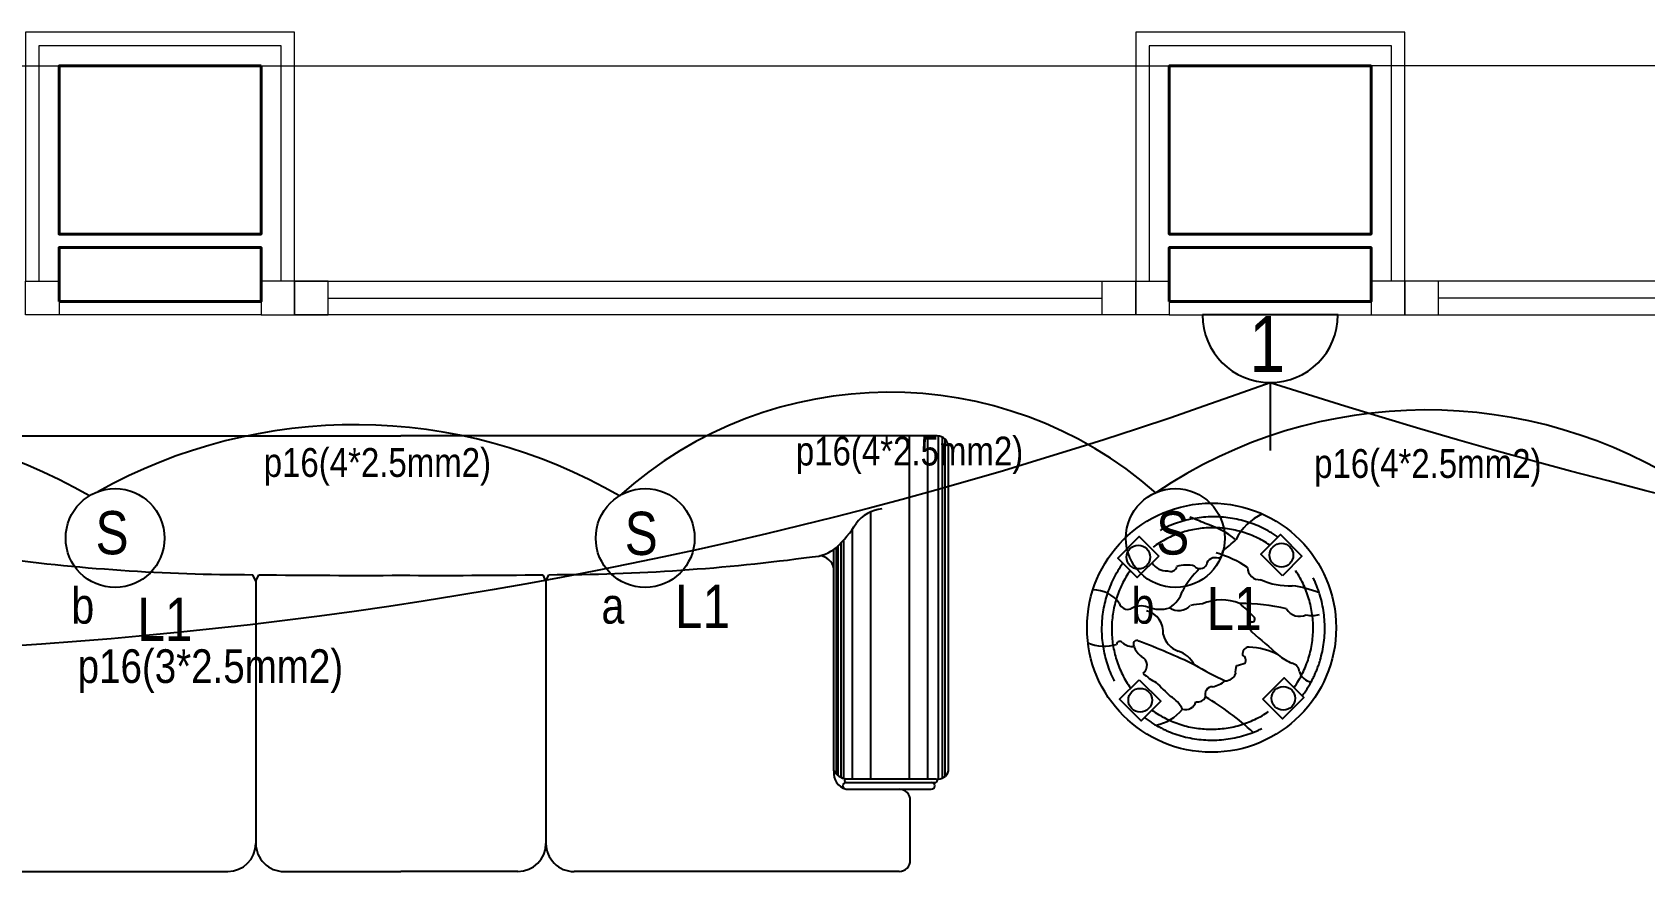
# Model space of a CAD drawing. Header units: inches. Extents: x 23642 to 146359, y -5490 to 33031.
# Drawn here: x 25996 to 28735, y 26498 to 27932 of the extents above; entities that cross this region are included whole.
import ezdxf

# ---------------------------------------------------------------- set-up
doc = ezdxf.new("R2010")
doc.units = ezdxf.units.IN
doc.header["$LTSCALE"] = 5
doc.header["$MEASUREMENT"] = 0
doc.linetypes.add('DASHED', pattern=[0.75, 0.5, -0.25])
doc.linetypes.add('Hidden (½x)', pattern=[0.1875, 0.125, -0.0625])
for name, color, linetype, lineweight in [('00-glass', 140, 'Continuous', 15), ('00-marble', 105, 'Continuous', 20), ('00-PLASTER', 103, 'Continuous', 15), ('00-wall15-20', 30, 'Continuous', 40), ('_hidden', 253, 'Hidden (½x)', 9)]:
    doc.layers.add(name, color=color, linetype=linetype, lineweight=lineweight)
for name, color, linetype in [('furn', 7, 'Continuous'), ('Lighting', 3, 'Continuous'), ('Power', 2, 'Continuous')]:
    doc.layers.add(name, color=color, linetype=linetype)
doc.styles.add('ROMANS', font='')
doc.styles.get('ROMANS').set_extended_font_data('Arial Narrow')

# ---------------------------------------------------------------- blocks, each defined once
blk = doc.blocks.new('TABLE16')
at = {"layer": 'furn'}
for points in [[(-0.1044, 0.1422), (-0.1476, 0.099), (-0.1869, 0.1383), (-0.1437, 0.1815)], [(0.1438, 0.1028), (0.1006, 0.146), (0.1399, 0.1854), (0.1831, 0.1422)], [(-0.1438, -0.106), (-0.1006, -0.1492), (-0.1399, -0.1885), (-0.1831, -0.1453)], [(0.1044, -0.1453), (0.1476, -0.1021), (0.1869, -0.1415), (0.1437, -0.1847)]]:
    blk.add_lwpolyline(points, close=True, dxfattribs=at)
for centre, radius in [((0, 0), 0.2502), ((-0.1457, 0.1403), 0.0238), ((0.1418, 0.1441), 0.0238), ((-0.1418, -0.1472), 0.0238), ((0.1457, -0.1434), 0.0238)]:
    blk.add_circle(centre, radius, dxfattribs=at)
at = {"layer": 'furn', "linetype": 'DASHED', "ltscale": 0.1}
for centre, radius, start, end in [((0.0005, 0.0005), 0.227, 53.1411, 128.4331), ((0.0005, -0.001), 0.2051, 54.3289, 127.4179), ((0.0043, 0.0043), 0.227, 145.2443, 218.2361), ((-0.0012, 0.0009), 0.227, 323.1411, 37.2973), ((0.0043, 0.0027), 0.2051, 146.0362, 217.1994), ((-0.0012, -0.0006), 0.2051, 324.3289, 36.7817), ((0.0028, 0.0061), 0.227, 234.296, 306.0629), ((0.0028, 0.0045), 0.2051, 234.9844, 305.4136)]:
    blk.add_arc(centre, radius, start, end, dxfattribs=at)
at = {"layer": 'furn'}
for centre, radius, start, end in [((0.1475, 0.1307), 0.2339, 158.5607, 172.3016), ((-0.0904, 0.2018), 0.0658, 349.5974, 13.4212), ((0.0778, 0.2069), 0.0323, 289.8493, 347.2659), ((-0.2193, 0.1549), 0.1351, 335.3154, 3.0303), ((-0.0533, 0.1769), 0.0305, 300.4844, 25.1231), ((0.0903, 0.1569), 0.0197, 94.4471, 165.3969), ((0.3494, 0.0582), 0.3981, 166.5788, 180.209), ((-10.538, 9.273), 13.9901, 318.92565, 319.21316), ((0.1825, 0.0685), 0.1438, 152.8775, 177.2813), ((-0.01, 0.1917), 0.0865, 318.2019, 339.7819), ((-0.1289, 0.1476), 0.1096, 204.6668, 244.1413), ((-0.1203, 0.0963), 0.0239, 268.8296, 5.2066), ((0.0604, -0.0504), 0.2189, 145.8747, 164.1075), ((0.2309, -0.1842), 0.369, 133.224, 139.2499), ((-0.0173, 0.0815), 0.00566, 330.4342, 144.4335), ((-0.0034, 0.0934), 0.0172, 238.7898, 314.1601), ((0.0529, 0.076), 0.014, 182.4936, 278.6323), ((0.065, 0.0579), 0.0108, 55.5181, 157.222), ((0.0092, 0.0404), 0.0673, 7.9831, 23.1023), ((0.6133, -0.2908), 0.5501, 137.1173, 149.5649), ((-0.0233, -0.072), 0.1954, 141.7401, 162.4663), ((-0.8924, -0.5724), 0.9479, 38.8659, 40.9671), ((0.0428, 0.0202), 0.0985, 158.2468, 203.0493), ((0.0889, 0.0894), 0.0417, 251.7936, 275.5419), ((0.0846, 0.0275), 0.0221, 0.1998, 67.86), ((-0.1526, 0.008), 0.0144, 23.4269, 97.1455), ((-0.1227, 0.0071), 0.018, 158.0274, 257.8268), ((-0.5746, 0.3426), 0.7506, 329.811, 335.1776), ((0.0664, -0.0066), 0.0528, 9.2218, 40.2548), ((0.1337, 0.0021), 0.0152, 180.6987, 290.6078), ((0.0499, -0.1336), 0.2861, 155.0948, 161.7133), ((-0.1328, -0.0232), 0.0142, 310.226, 63.6137), ((0.0053, 0.0921), 0.1699, 223.1381, 242.3235), ((0.0623, -0.0145), 0.1103, 181.9845, 194.7681), ((0.132, -0.0278), 0.0171, 347.2691, 65.9187), ((0.1431, -0.0524), 0.0216, 343.5711, 74.9881), ((-0.0613, -0.0507), 0.0645, 165.083, 197.2114), ((-0.0928, -0.1182), 0.0628, 32.9063, 72.2622), ((-0.0673, -0.066), 0.0327, 326.4188, 45.4083), ((1.6363, -0.7686), 1.7258, 154.8362, 158.8488), ((0.0988, -0.0828), 0.0539, 117.1446, 163.1733), ((0.1912, -0.1145), 0.0623, 116.0811, 148.8679), ((0.1047, -0.1304), 0.0931, 11.6281, 50.5479), ((-0.1472, -0.0912), 0.0329, 300.8212, 4.9018), ((-0.1255, -0.0822), 0.0127, 331.1845, 78.4207), ((-0.107, -0.1041), 0.07, 339.6924, 16.6078), ((0.0093, -0.1415), 0.0444, 84.2491, 166.0159), ((0.0003, -0.0488), 0.0504, 285.494, 338.6125), ((-0.3566, 0.3665), 0.6678, 314.3091, 317.7807), ((-0.0045, -0.1414), 0.0392, 160.5396, 211.6205), ((0.032, -0.0756), 0.0857, 313.981, 335.3285), ((-0.0554, -0.1681), 0.0186, 289.7766, 19.3523), ((0.033, -0.1498), 0.00738, 148.1726, 307.9248), ((0.0078, -0.1592), 0.0299, 318.8324, 6.8713), ((0.0256, -0.1179), 0.0396, 287.5608, 325.139), ((0.0758, -0.1496), 0.02, 38.226, 152.8152), ((-0.012, -0.2378), 0.0641, 125.4159, 180.4577), ((0.0342, -0.1842), 0.00664, 125.5432, 263.7339), ((-0.0471, -0.215), 0.0841, 336.6092, 16.6675)]:
    blk.add_arc(centre, radius, start, end, dxfattribs=at)
blk = doc.blocks.new('COUCH4')
at = {"layer": 'furn'}
for p, q in [((-0.875, 1.0775), (-0.875, 0.9367)), ((-0.1856, 1.0801), (-0.8748, 1.0801)), ((-0.1876, 1.0881), (-0.8723, 1.0881)), ((-0.1913, 1.0937), (-0.8681, 1.0937)), ((-0.202, 1.1), (-0.8524, 1.1)), ((-0.1861, 0.8946), (-0.1861, 1.0744)), ((-0.1789, 0.8946), (-0.1789, 1.0744)), ((-0.1861, 1.0586), (-0.875, 1.0586)), ((-0.1654, 1.0008), (-0.1654, 1.0656)), ((-0.1861, 1.022), (-0.875, 1.022)), ((-0.0226, 1.0234), (-0.1428, 1.0234)), ((-0.1654, 0.8946), (-0.1654, 1.0008)), ((0, 1.0008), (0, 0.3479)), ((-0.1861, 0.9439), (-0.7226, 0.9439)), ((-0.875, 0.9367), (-0.875, 0)), ((-0.1861, 0.9073), (-0.688, 0.9073)), ((-0.1868, 0.8898), (-0.6663, 0.8898)), ((-0.189, 0.8842), (-0.6603, 0.8842)), ((-0.1932, 0.8786), (-0.6547, 0.8786)), ((-0.195, 0.8754), (-0.6516, 0.8754)), ((-0.202, 0.8699), (-0.6471, 0.8699)), ((-0.5832, 0.2915), (-0.5962, 0.2975)), ((-0.5832, 0.2915), (-0.5961, 0.2855)), ((-0.5832, 0.2915), (-0.0564, 0.2915)), ((0, 0.235), (0, 0)), ((-0.875, -0.9367), (-0.875, 0)), ((0, -0.235), (0, 0)), ((-0.5832, -0.2915), (-0.5962, -0.2975)), ((-0.5832, -0.2915), (-0.5961, -0.2855)), ((-0.5832, -0.2915), (-0.0564, -0.2915)), ((0, -1.0008), (0, -0.3479)), ((-0.202, -0.8699), (-0.6471, -0.8699)), ((-0.1868, -0.8898), (-0.6663, -0.8898)), ((-0.189, -0.8842), (-0.6603, -0.8842)), ((-0.1932, -0.8786), (-0.6547, -0.8786)), ((-0.195, -0.8754), (-0.6516, -0.8754)), ((-0.1861, -0.8946), (-0.1861, -1.0744)), ((-0.1789, -0.8946), (-0.1789, -1.0744)), ((-0.1654, -0.8946), (-0.1654, -1.0008)), ((-0.875, -1.0775), (-0.875, -0.9367)), ((-0.1861, -0.9073), (-0.688, -0.9073)), ((-0.1861, -0.9439), (-0.7226, -0.9439)), ((-0.1654, -1.0008), (-0.1654, -1.0656)), ((-0.1861, -1.022), (-0.875, -1.022)), ((-0.0226, -1.0234), (-0.1428, -1.0234)), ((-0.1861, -1.0586), (-0.875, -1.0586)), ((-0.1856, -1.0801), (-0.8748, -1.0801)), ((-0.1876, -1.0881), (-0.8723, -1.0881)), ((-0.1913, -1.0937), (-0.8681, -1.0937)), ((-0.202, -1.1), (-0.8524, -1.1))]:
    blk.add_line(p, q, dxfattribs=at)
for centre, radius, start, end in [((-0.8524, 1.0775), 0.0226, 90, 180), ((-0.2071, 1.0791), 0.0215, 350.5159, 76.3948), ((-0.1825, 1.0744), 0.00359, 0, 180), ((-0.1721, 1.0656), 0.00678, 0, 180), ((-0.1428, 1.0008), 0.0226, 90, 180), ((-0.0226, 1.0008), 0.0226, 0, 90), ((-0.6573, 0.9727), 0.0714, 185.0603, 234.4916), ((-0.8345, 0.7033), 0.2511, 43.0708, 57.2796), ((-0.7112, 0.8233), 0.0793, 2.1473, 40.5606), ((-0.1974, 0.9026), 0.0331, 262.0043, 345.882), ((-0.2189, 0.8983), 0.0331, 300.7422, 353.535), ((-0.1825, 0.8946), 0.00359, 180, 0), ((-0.1721, 0.8946), 0.00678, 180, 0), ((-0.6018, 0.8382), 0.0325, 102.9877, 173.9113), ((-4.5445, 0.2952), 3.9483, 0.0328, 7.7289), ((-0.0564, 0.3479), 0.0564, 270, 0), ((-17.3378, 0.0767), 16.743, 359.73752, 0.71441), ((-0.0564, 0.235), 0.0564, 0, 90), ((-17.3378, -0.0767), 16.743, 359.28559, 0.26248), ((-0.0564, -0.235), 0.0564, 270, 0), ((-0.0564, -0.3479), 0.0564, 0, 90), ((-4.5445, -0.2952), 3.9483, 352.2711, 359.9672), ((-0.7112, -0.8233), 0.0793, 319.4394, 357.8527), ((-0.6018, -0.8382), 0.0325, 186.0887, 257.0123), ((-0.1974, -0.9026), 0.0331, 14.118, 97.9957), ((-0.2189, -0.8983), 0.0331, 6.465, 59.2578), ((-0.8345, -0.7033), 0.2511, 302.7204, 316.9292), ((-0.1825, -0.8946), 0.00359, 0, 180), ((-0.1721, -0.8946), 0.00678, 0, 180), ((-0.6573, -0.9727), 0.0714, 125.5084, 174.9397), ((-0.1428, -1.0008), 0.0226, 180, 270), ((-0.0226, -1.0008), 0.0226, 270, 360), ((-0.1721, -1.0656), 0.00678, 180, 0), ((-0.8524, -1.0775), 0.0226, 180, 270), ((-0.2071, -1.0791), 0.0215, 283.6052, 9.4841), ((-0.1825, -1.0744), 0.00359, 180, 0)]:
    blk.add_arc(centre, radius, start, end, dxfattribs=at)
blk = doc.blocks.new('A$C557123C3')
at = {"layer": 'Power'}
for p, q in [((230.3, 230.3), (0, 230.3)), ((115.1, 115.1), (115.1, 0))]:
    blk.add_line(p, q, dxfattribs=at)
blk.add_arc((115.1, 230.3), 115.1, 180, 0, dxfattribs=at)

msp = doc.modelspace()

# ---------------------------------------------------------------- linework, layer by layer
at = {"layer": '00-glass'}
for points in [[(25984.88571, 27509.1465), (26042.02857, 27509.1465), (26042.02857, 27452.00364), (25984.88571, 27452.00364)], [(26442.02857, 27509.1465), (26384.88571, 27509.1465), (26384.88571, 27452.00364), (26442.02857, 27452.00364)], [(27870.6, 27452.00364), (26442.02857, 27452.00364), (26442.02857, 27509.1465), (27870.6, 27509.1465)], [(26442.02857, 27452.00364), (26499.17142, 27452.00364), (26499.17142, 27509.1465), (26442.02857, 27509.1465)], [(27870.6, 27452.00364), (27813.45714, 27452.00364), (27813.45714, 27509.1465), (27870.6, 27509.1465)], [(27870.6, 27509.1465), (27927.74285, 27509.1465), (27927.74285, 27452.00364), (27870.6, 27452.00364)], [(28327.74285, 27509.1465), (28270.6, 27509.1465), (28270.6, 27452.00364), (28327.74285, 27452.00364)], [(28327.74285, 27452.00364), (29756.31428, 27452.00364), (29756.31428, 27509.1465), (28327.74285, 27509.1465)], [(28327.74285, 27452.00364), (28384.88571, 27452.00364), (28384.88571, 27509.1465), (28327.74285, 27509.1465)]]:
    msp.add_lwpolyline(points, close=True, dxfattribs=at)
for points in [[(26499.17142, 27480.57507), (27813.45714, 27480.57507)], [(29699.17142, 27480.57507), (28384.88571, 27480.57507)]]:
    msp.add_lwpolyline(points, dxfattribs=at)
at = {"layer": '00-marble', "transparency": 33554687}
for points in [[(26442.02857, 27509.1465), (26442.02857, 27932.00364), (25984.88571, 27932.00364), (25984.88571, 27509.1465)], [(28327.74285, 27509.1465), (28327.74285, 27932.00364), (27870.6, 27932.00364), (27870.6, 27509.1465)], [(26419.17142, 27509.1465), (26419.17142, 27909.1465), (26007.74285, 27909.1465), (26007.74285, 27509.1465)], [(28304.88571, 27509.1465), (28304.88571, 27909.1465), (27893.45714, 27909.1465), (27893.45714, 27509.1465)]]:
    msp.add_lwpolyline(points, dxfattribs=at)
at = {"layer": '00-PLASTER', "transparency": 33554687}
for points in [[(26384.88571, 27452.00364), (26042.02857, 27452.00364)], [(27927.74285, 27452.00364), (28270.6, 27452.00364)]]:
    msp.add_lwpolyline(points, dxfattribs=at)
at = {"layer": '00-wall15-20'}
for points in [[(26384.88571, 27874.86078), (26384.88571, 27589.1465), (26042.02857, 27589.1465), (26042.02857, 27874.86078)], [(28270.6, 27874.86078), (28270.6, 27589.1465), (27927.74285, 27589.1465), (27927.74285, 27874.86078)], [(26042.02857, 27474.86078), (26384.88571, 27474.86078), (26384.88571, 27566.28935), (26042.02857, 27566.28935)], [(27927.74285, 27474.86078), (28270.6, 27474.86078), (28270.6, 27566.28935), (27927.74285, 27566.28935)]]:
    msp.add_lwpolyline(points, close=True, dxfattribs=at)
at = {"layer": '_hidden'}
for points in [[(24499.17142, 27874.86078), (26042.02857, 27874.86078)], [(26384.88571, 27874.86078), (27927.74285, 27874.86078)], [(29813.45714, 27874.86078), (28270.6, 27874.86078)]]:
    msp.add_lwpolyline(points, dxfattribs=at)
at = {"layer": 'Lighting'}
for centre in [(26137.04818, 27072.89297), (27037.48108, 27072.89297), (27937.91398, 27072.89297)]:
    msp.add_circle(centre, 83.95532, dxfattribs=at)
for centre, radius, start, end in [((27452.22755, 26635.81902), 684.84983, 48.65527741, 132.02547227), ((28364.48055, 26467.90481), 822.60158, 56.55597813, 123.98794827), ((25644.11276, 26370.07441), 895.32497, 59.88619462, 119.2206779), ((26544.54566, 26370.07441), 895.32497, 59.88619462, 119.2206779)]:
    msp.add_arc(centre, radius, start, end, dxfattribs=at)
at = {"layer": 'Power'}
msp.add_lwpolyline([(32475.46235, 25704.457, -0.1075069525), (32287.34702, 26879.72314, -0.1018476044), (28099.17142, 27336.866, -0.1254398621), (24350.87203, 26959.24244, -0.1115484218), (24351.45192, 22706.721)], format="xyb", dxfattribs=at)

# ---------------------------------------------------------------- block references
at = {"layer": 'furn', "color": 13, "xscale": 845.524639050437, "yscale": 845.524639050437, "zscale": 845.524639050437, "rotation": 270}
msp.add_blockref('COUCH4', (26622.50451, 26506.64356), dxfattribs=at)
at = {"layer": 'furn', "xscale": 845.524639050437, "yscale": 845.524639050437, "zscale": 845.524639050437, "rotation": 270}
msp.add_blockref('TABLE16', (27999.53132, 26920.68881), dxfattribs=at)
at = {"layer": 'Power'}
msp.add_blockref('A$C557123C3', (27984.03398, 27221.72818), dxfattribs=at)

# ---------------------------------------------------------------- texts
at = {"layer": 'Lighting', "style": 'ROMANS'}
for s, height, p in [('p16(4*2.5mm2)', 48.9220092, (26389.47577, 27176.85669)), ('p16(4*2.5mm2)', 48.9220092, (27293.37187, 27196.25063)), ('p16(4*2.5mm2)', 48.9220092, (28173.71819, 27175.12509)), ('S', 73.38301, (26103.84982, 27045.36802)), ('S', 73.38301, (27002.71428, 27044.22026)), ('S', 73.38301, (27905.52501, 27044.90759)), ('b', 61.15251, (26062.7393, 26927.59754)), ('L1', 73.383014, (27087.90835, 26920.25126)), ('b', 61.15251, (27863.6051, 26927.59754)), ('L1', 73.383014, (27991.00029, 26916.58393)), ('L1', 73.383014, (26174.90995, 26898.35211)), ('a', 61.15251, (26963.1722, 26927.59754))]:
    msp.add_text(s, height=height, dxfattribs=at).set_placement(p)
at = {"layer": 'Power', "style": 'ROMANS'}
for s, height, p in [('1', 95.18654, (28063.60886, 27354.77063)), ('p16(3*2.5mm2)', 57.1119265, (26073.50646, 26826.88634))]:
    msp.add_text(s, height=height, dxfattribs=at).set_placement(p)

doc.saveas('drawing.dxf')
